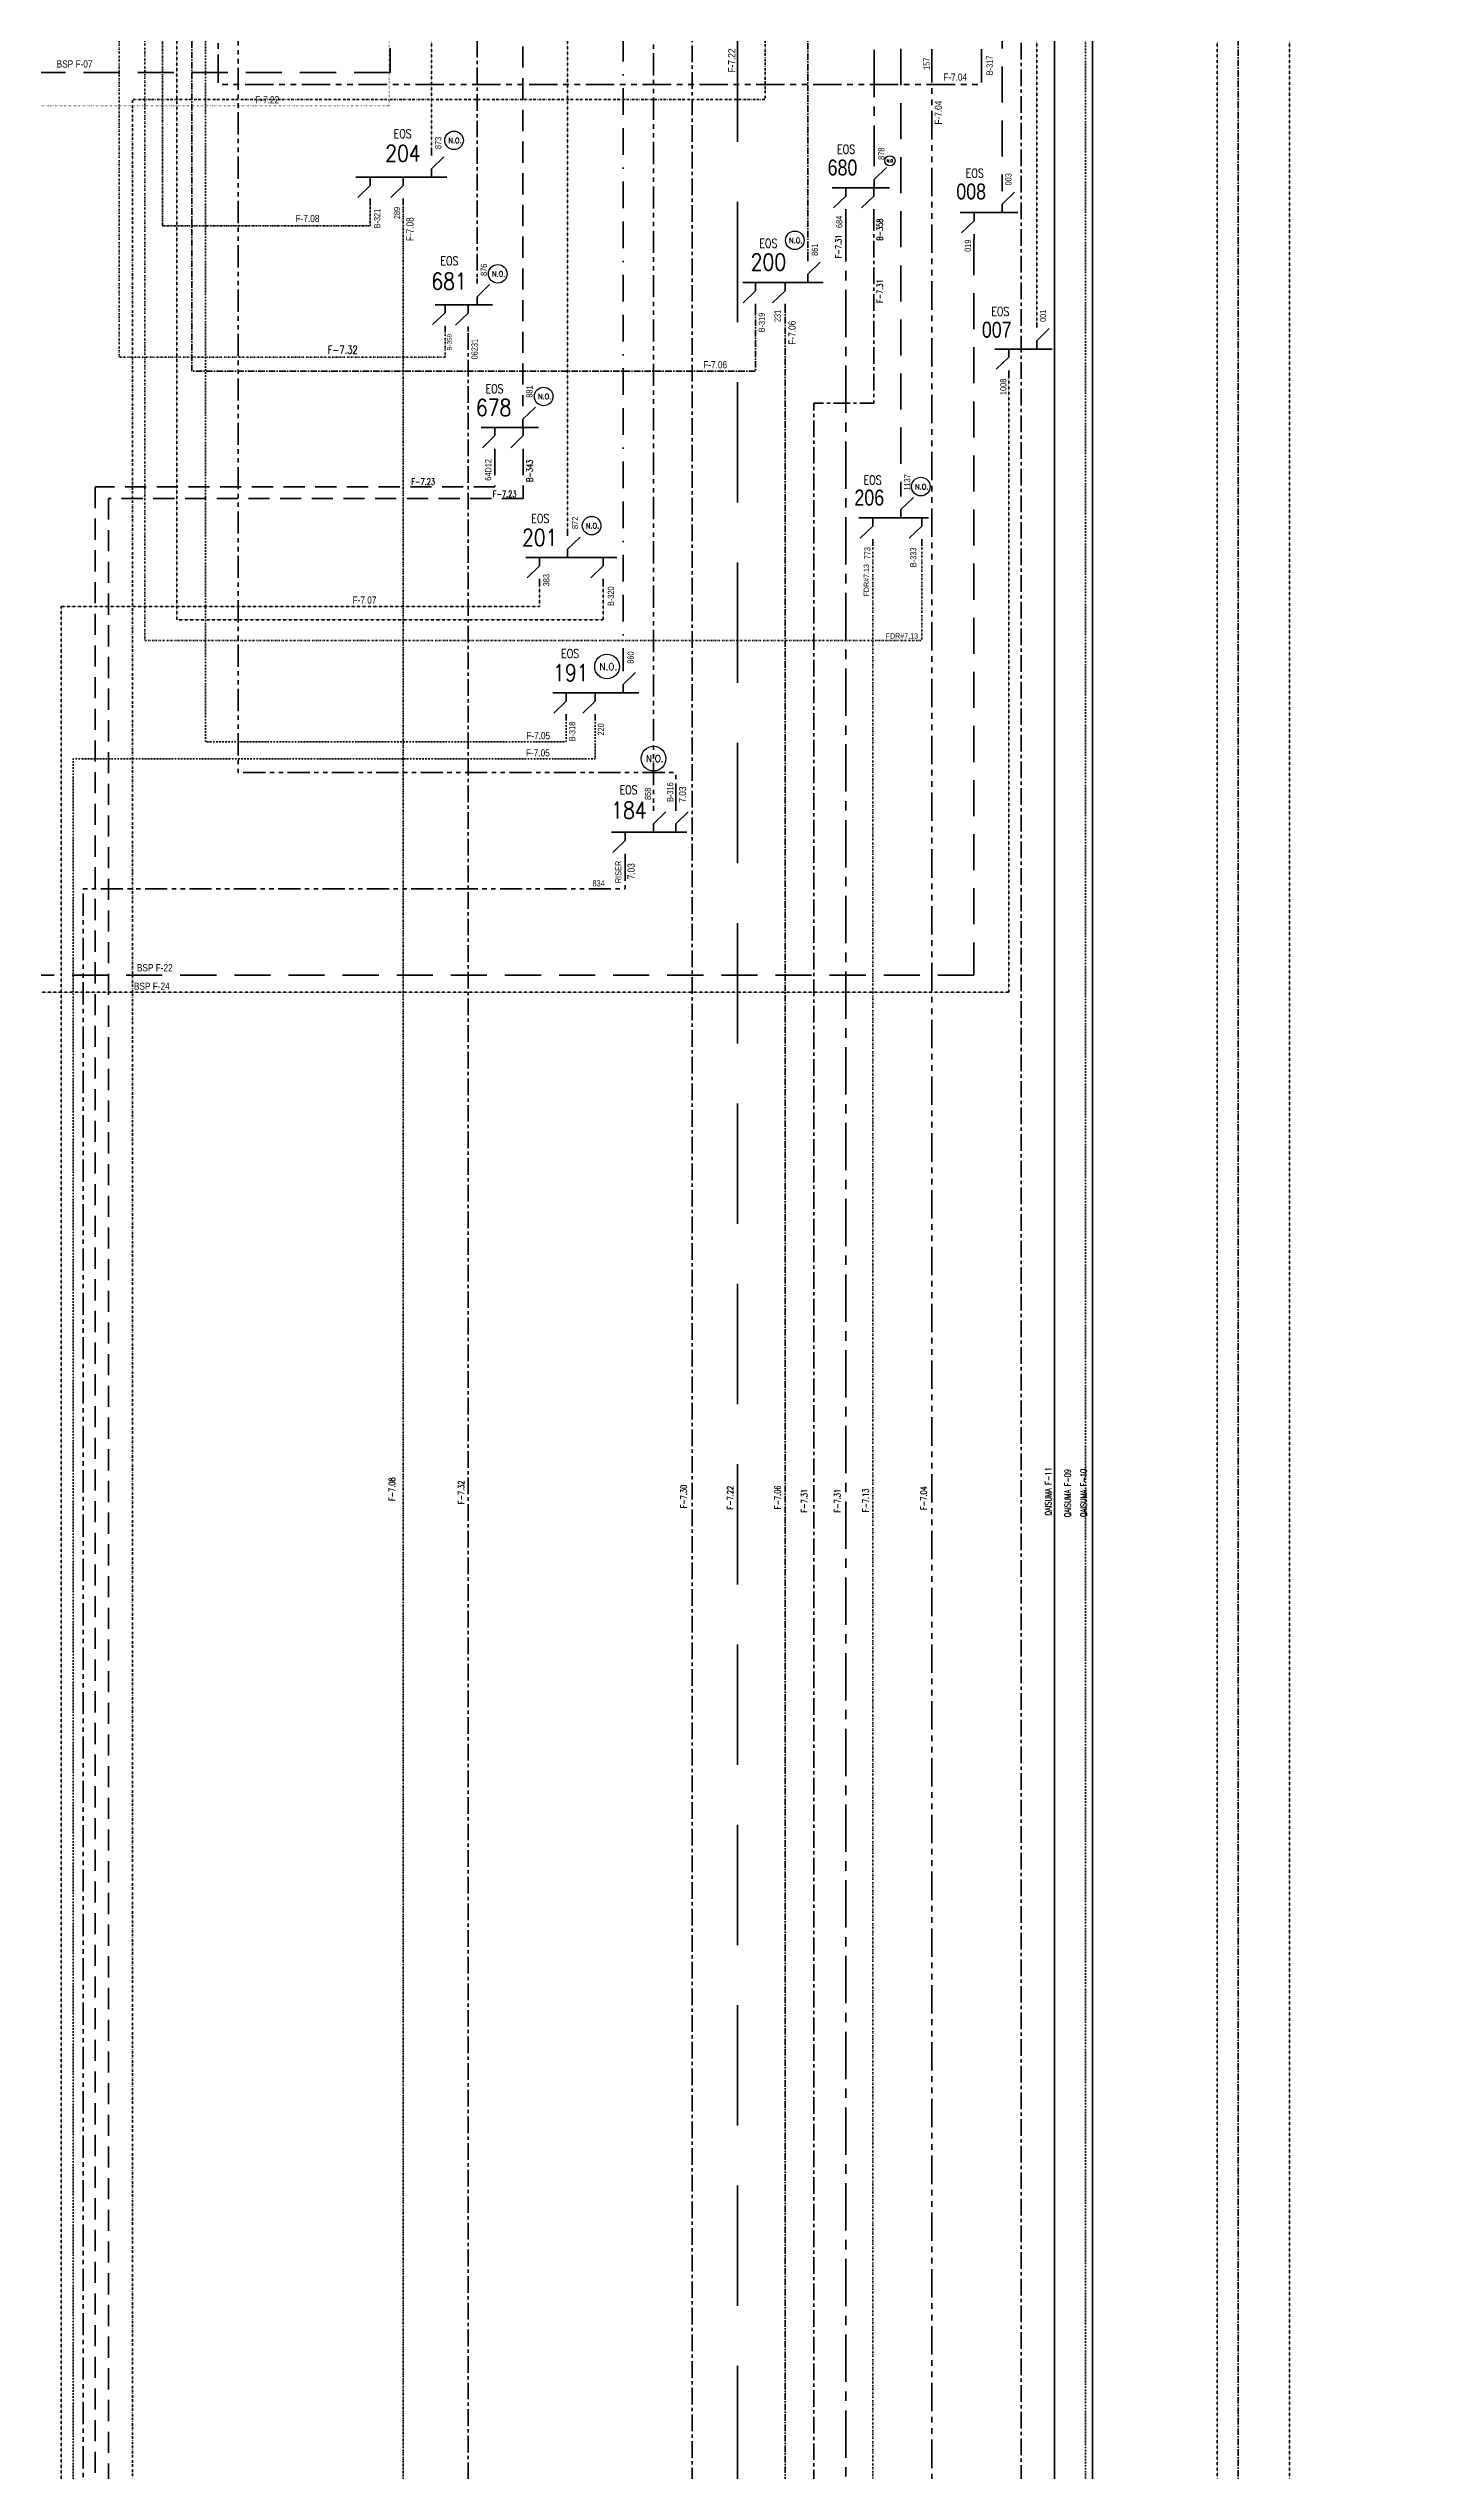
# Model space of a CAD drawing. Header units: metres. Extents: x 65984 to 144644, y -19036 to 23726.
# Drawn here: x 125126 to 125899, y 20030 to 21395 of the extents above; entities that cross this region are included whole.
import ezdxf
from ezdxf.enums import TextEntityAlignment as Align

# ---------------------------------------------------------------- set-up
doc = ezdxf.new("R2010")
doc.units = ezdxf.units.M
doc.header["$MEASUREMENT"] = 0
for name, pattern in [('( Border )', [1.75, 0.5, -0.25, 0.5, -0.25, 0, -0.25]), ('( Center )', [2, 1.25, -0.25, 0.25, -0.25]), ('( Phantom )', [2.5, 1.25, -0.25, 0.25, -0.25, 0.25, -0.25]), ('DGN Style 1', [0.6, 0, -0.6]), ('DGN Style 3', [0.013877, 0, -0.013877]), ('DGN Style 4', [1.6, 0.8, -0.4, 0, -0.4]), ('DGN Style 6', [1.9, 0.7, -0.4, 0, -0.4, 0, -0.4]), ('DGN Style 7', [2, 0.9, -0.4, 0.3, -0.4]), ('HIDDEN2', [2381.25, 1587.5, -793.75])]:
    doc.linetypes.add(name, pattern=pattern)
doc.layers.get('0').update_dxf_attribs({"color": 95, "lineweight": 40})
for name, color, linetype, lineweight in [('d_eos', 111, 'Continuous', 40), ('d_eos no', 121, 'Continuous', 40), ('d_grid line', 7, 'DGN Style 1', 0), ('d_switch', 95, 'Continuous', 40), ('d_ug cable', 95, 'Continuous', 40), ('d_ug main line', 95, 'Continuous', 40), ('FDR  1  16', 234, 'Continuous', 40), ('Level 37', 7, 'Continuous', 0), ('O H MAIN FEEDER', 4, 'Continuous', 100), ('SW N O', 114, 'Continuous', 30)]:
    doc.layers.add(name, color=color, linetype=linetype, lineweight=lineweight)
doc.styles.add('Style-msdefault', font='msdefault.shx')
doc.styles.add('Style-STANDARD', font='STANDARD.shx')

# ---------------------------------------------------------------- blocks, each defined once
blk = doc.blocks.new('*U829')
at = {"layer": 'd_eos', "color": 7, "linetype": 'Continuous', "lineweight": 211, "ltscale": 0.638341}
for p, q in [((7.4, 12.1), (7.4, 14.9)), ((-16.2, 0), (16.2, 0)), ((-8.4, 0), (-8.4, -4.6)), ((7.4, 4.7), (14.4, 11.5)), ((7.4, 0), (7.4, 4.7)), ((-8.4, -4.6), (-15.4, -11.4)), ((-8.4, -12.1), (-8.4, -14.9))]:
    blk.add_line(p, q, dxfattribs=at)
blk = doc.blocks.new('*U975')
at = {"layer": 'SW N O', "color": 3, "ltscale": 0.426762}
blk.add_circle((0, 0), 16.8, dxfattribs=at)
at = {"layer": 'SW N O', "color": 3, "style": 'Style-STANDARD'}
blk.add_text('N.O.', height=9.6, dxfattribs=at).set_placement((1.7, -0.2), align=Align.MIDDLE_CENTER)
blk = doc.blocks.new('*U977')
at = {"layer": 'SW N O', "color": 3, "ltscale": 0.488306}
blk.add_circle((0, 0), 16.8, dxfattribs=at)
at = {"layer": 'SW N O', "color": 3, "style": 'Style-STANDARD'}
blk.add_text('N.O.', height=9.6, dxfattribs=at).set_placement((1.7, -0.2), align=Align.MIDDLE_CENTER)
blk = doc.blocks.new('*U976')
at = {"layer": 'SW N O', "color": 3, "ltscale": 0.426762}
blk.add_circle((0, 0), 16.8, dxfattribs=at)
at = {"layer": 'SW N O', "color": 3, "style": 'Style-STANDARD'}
blk.add_text('N.O.', height=9.6, dxfattribs=at).set_placement((1.7, -0.2), align=Align.MIDDLE_CENTER)
blk = doc.blocks.new('*U978')
at = {"layer": 'SW N O', "color": 3, "ltscale": 0.426762}
blk.add_circle((0, 0), 16.8, dxfattribs=at)
at = {"layer": 'SW N O', "color": 3, "style": 'Style-STANDARD'}
blk.add_text('N.O.', height=9.6, dxfattribs=at).set_placement((1.7, -0.2), align=Align.MIDDLE_CENTER)
blk = doc.blocks.new('*U892')
at = {"layer": 'SW N O', "color": 3}
blk.add_circle((0, 0), 16.8, dxfattribs=at)
at = {"layer": 'SW N O', "color": 3, "style": 'Style-STANDARD'}
blk.add_text('N.O.', height=9.6, dxfattribs=at).set_placement((1.7, -0.2), align=Align.MIDDLE_CENTER)

msp = doc.modelspace()

# ---------------------------------------------------------------- linework, layer by layer
at = {"color": 7, "linetype": '( Phantom )', "lineweight": 106, "ltscale": 12.802868, "flags": 128}
msp.add_lwpolyline([(125652, 21392.2), (125652, 21375.1), (125221.9, 21375.1), (125221.9, 22454.8), (114309.9, 22454.8), (114309.9, 20185.2)], dxfattribs=at)
at = {"color": 7, "linetype": 'DGN Style 3', "lineweight": 140, "flags": 128}
msp.add_lwpolyline([(125438.9, 21093.7), (125438.9, 21073.4), (125198.6, 21073.4), (125198.6, 22425.7), (114384.5, 22425.7), (114384.5, 20185.2)], dxfattribs=at)
at = {"color": 1, "linetype": 'DGN Style 3', "lineweight": 140, "flags": 128}
for points in [[(125553.4, 22213), (125342, 22213), (125342, 21337.8)], [(125582.6, 22197.1), (125784.7, 22197.1), (125784.7, 19882.8), (116946.7, 19882.8), (116946.7, 20259.6), (116860.9, 20259.7)]]:
    msp.add_lwpolyline(points, dxfattribs=at)
at = {"color": 3, "linetype": 'DGN Style 3', "lineweight": 140, "flags": 128}
msp.add_lwpolyline([(116807.7, 20242.1), (116807.7, 20219.5), (116935.2, 20219.5), (116935.2, 19876.7), (125825.5, 19876.7), (125825.5, 22095.4), (125562.3, 22095.4)], dxfattribs=at)
at = {"color": 7, "linetype": '( Border )', "lineweight": 140, "ltscale": 30, "flags": 128}
msp.add_lwpolyline([(125473.7, 22085.8), (125450.1, 22085.8), (125450.1, 21047.2)], dxfattribs=at)
at = {"color": 1, "linetype": 'DGN Style 4', "lineweight": 70, "flags": 128}
msp.add_lwpolyline([(128559.9, 20572.7), (128559.9, 20579), (128073.9, 20579), (128073.9, 21718.3), (128073.9, 21718.3), (125710.5, 21718.3), (125710.5, 19820.8), (115844.2, 19820.8), (115844.2, 19939)], dxfattribs=at)
at = {"color": 7, "linetype": '( Phantom )', "lineweight": 100, "ltscale": 10, "flags": 128}
msp.add_lwpolyline([(125467.2, 21642.7), (125467.2, 20968.6)], dxfattribs=at)
at = {"color": 7, "linetype": 'HIDDEN2', "lineweight": 70, "ltscale": 0.0075}
msp.add_lwpolyline([(125393.7, 21166.9), (125393.7, 21141.8), (125160, 21141.8), (125160, 19768.1), (114797.2, 19768.1), (114797.2, 20008.6), (114797.2, 20008.6), (114797.2, 20131.5)], dxfattribs=at)
at = {"layer": 'd_eos', "color": 7, "linetype": 'Continuous', "lineweight": 211, "ltscale": 0.638341}
for p, q in [((125624, 21395), (125624, 21392.2)), ((125652, 21395), (125652, 21392.2)), ((125342, 21335), (125342, 21337.8)), ((125342, 21327.5), (125349, 21334.3)), ((125591.5, 21329), (125591.5, 21331.8)), ((125299.4, 21322.9), (125350.7, 21322.9)), ((125307.5, 21318.2), (125300.5, 21311.4)), ((125307.5, 21322.9), (125307.5, 21318.2)), ((125326.1, 21318.2), (125319.1, 21311.4)), ((125326.1, 21322.9), (125326.1, 21318.2)), ((125342, 21322.9), (125342, 21327.5)), ((125567.9, 21316.9), (125600.2, 21316.9)), ((125575.6, 21316.9), (125575.6, 21312.2)), ((125591.4, 21316.9), (125591.4, 21312.2)), ((125591.5, 21321.5), (125598.5, 21328.3)), ((125591.5, 21316.9), (125591.5, 21321.5)), ((125307.5, 21310.8), (125307.5, 21308)), ((125326.1, 21310.8), (125326.1, 21308)), ((125575.6, 21312.2), (125568.6, 21305.5)), ((125575.6, 21304.8), (125575.6, 21302)), ((125591.4, 21312.2), (125584.4, 21305.5)), ((125591.4, 21304.8), (125591.4, 21302)), ((125554.1, 21275.6), (125554.1, 21278.4)), ((125554.1, 21268.2), (125561.1, 21275)), ((125367.8, 21263), (125367.8, 21265.8)), ((125367.8, 21255.5), (125374.8, 21262.3)), ((125517.6, 21263.5), (125562.8, 21263.5)), ((125524.7, 21263.5), (125524.7, 21258.9)), ((125541.3, 21263.5), (125541.3, 21258.9)), ((125554.1, 21263.5), (125554.1, 21268.2)), ((125344.2, 21250.9), (125376.5, 21250.9)), ((125349.8, 21251.2), (125349.8, 21246.5)), ((125362.7, 21250.9), (125362.7, 21246.2)), ((125367.8, 21250.9), (125367.8, 21255.5)), ((125524.7, 21258.9), (125517.7, 21252.1)), ((125524.7, 21251.4), (125524.7, 21248.6)), ((125541.3, 21258.9), (125534.3, 21252.1)), ((125541.3, 21251.4), (125541.3, 21248.6)), ((125349.8, 21246.5), (125342.7, 21239.8)), ((125349.8, 21239.1), (125349.8, 21236.3)), ((125362.7, 21246.2), (125355.7, 21239.4)), ((125362.7, 21238.8), (125362.7, 21235.9)), ((125393.6, 21193.9), (125393.6, 21196.7)), ((125393.6, 21186.5), (125400.6, 21193.3)), ((125370, 21181.8), (125402.4, 21181.8)), ((125377.8, 21181.8), (125377.8, 21177.2)), ((125393.6, 21181.8), (125393.6, 21186.5)), ((125393.7, 21181.8), (125393.7, 21177.2)), ((125377.8, 21177.2), (125370.8, 21170.4)), ((125377.8, 21169.7), (125377.8, 21166.9)), ((125393.7, 21177.2), (125386.7, 21170.4)), ((125393.7, 21169.7), (125393.7, 21166.9)), ((125606.6, 21143), (125606.6, 21145.8)), ((125606.6, 21135.5), (125613.6, 21142.3)), ((125582.9, 21130.9), (125622.2, 21130.9)), ((125590.7, 21126.2), (125583.7, 21119.4)), ((125590.7, 21130.9), (125590.7, 21126.2)), ((125606.6, 21130.9), (125606.6, 21135.5)), ((125618.3, 21126.2), (125611.3, 21119.4)), ((125618.3, 21130.9), (125618.3, 21126.2)), ((125418.8, 21120.7), (125418.8, 21123.5)), ((125418.8, 21113.2), (125425.8, 21120)), ((125418.8, 21108.6), (125418.8, 21113.2)), ((125590.7, 21118.8), (125590.7, 21115.9)), ((125618.3, 21118.8), (125618.3, 21115.9)), ((125395.2, 21108.6), (125446.5, 21108.6)), ((125403, 21103.9), (125396, 21097.1)), ((125403, 21108.6), (125403, 21103.9)), ((125438.9, 21103.9), (125431.9, 21097.1)), ((125438.9, 21108.6), (125438.9, 21103.9)), ((125403, 21096.5), (125403, 21093.7)), ((125438.9, 21096.5), (125438.9, 21093.7)), ((125467.2, 20965.8), (125467.2, 20968.6)), ((125467.2, 20958.4), (125474.2, 20965.2)), ((125479.8, 20965.8), (125479.8, 20968.6)), ((125479.8, 20958.4), (125486.8, 20965.2)), ((125443.6, 20953.7), (125486, 20953.7)), ((125451.3, 20949.1), (125444.3, 20942.3)), ((125451.3, 20953.7), (125451.3, 20949.1)), ((125467.2, 20953.7), (125467.2, 20958.4)), ((125479.8, 20953.7), (125479.8, 20958.4)), ((125451.3, 20941.6), (125451.3, 20938.8))]:
    msp.add_line(p, q, dxfattribs=at)
at = {"layer": 'd_eos', "color": 157, "linetype": 'Continuous', "lineweight": 211, "ltscale": 0.638341}
for p, q in [((125450.1, 21044.4), (125450.1, 21047.2)), ((125450.1, 21036.9), (125457.1, 21043.7)), ((125410.4, 21032.3), (125458.9, 21032.3)), ((125418, 21032.3), (125418, 21027.6)), ((125434.3, 21032.3), (125434.3, 21027.6)), ((125450.1, 21032.3), (125450.1, 21036.9)), ((125418, 21027.6), (125411, 21020.8)), ((125418, 21020.2), (125418, 21017.4)), ((125434.3, 21027.6), (125427.3, 21020.8)), ((125434.3, 21020.2), (125434.3, 21017.4))]:
    msp.add_line(p, q, dxfattribs=at)
at = {"layer": 'd_grid line', "color": 7, "linetype": 'DGN Style 1', "lineweight": 0, "flags": 128}
msp.add_lwpolyline([(124328.3, 21363), (124328.3, 21963), (125318.3, 21963), (125318.3, 21363)], close=True, dxfattribs=at)
at = {"layer": 'd_ug cable', "color": 18, "linetype": 'DGN Style 3', "lineweight": 100, "flags": 128}
for points in [[(128546.8, 21588), (128257.1, 21588), (128257.1, 21796.4), (125683.2, 21796.4), (125683.2, 21241)], [(125667.3, 21211.1), (125667.3, 20863.6), (123728.7, 20863.6), (123728.7, 21421.1)]]:
    msp.add_lwpolyline(points, dxfattribs=at)
at = {"layer": 'd_ug main line', "color": 194, "linetype": 'HIDDEN2', "lineweight": 140, "ltscale": 0.042676}
msp.add_line((125514.5, 21410.6), (125514.5, 19921.5), dxfattribs=at)
at = {"layer": 'd_ug main line', "color": 22, "linetype": '( Phantom )', "lineweight": 100, "ltscale": 10, "flags": 128}
for points in [[(125479.8, 20968.6), (125479.8, 20987.3), (125233.2, 20987.3), (125233.2, 22464.4), (114290.4, 22464.4), (114290.4, 20185.2)], [(125451.3, 20938.8), (125451.3, 20921.9), (125145.9, 20921.9), (125145.9, 19951.5)]]:
    msp.add_lwpolyline(points, dxfattribs=at)
at = {"layer": 'd_ug main line', "color": 157, "linetype": 'DGN Style 4', "lineweight": 140, "flags": 128}
for points in [[(125418, 21017.4), (125418, 21004.7), (125214.8, 21004.7), (125214.8, 22445.3), (114327.5, 22445.3), (114327.5, 20185.2)], [(125434.3, 21017.4), (125434.3, 20995), (125140.1, 20995), (125140.1, 19966.5)]]:
    msp.add_lwpolyline(points, dxfattribs=at)
at = {"layer": 'd_ug main line', "color": 174, "linetype": '( Center )', "lineweight": 140, "ltscale": 2.94, "flags": 128}
for points in [[(125524.7, 21248.6), (125524.7, 21213.5), (125207, 21213.5), (125207, 22434.5), (114346, 22434.5), (114346, 20185.2)], [(125266.3, 21863.3), (125554.1, 21863.3), (125554.1, 21278.4)]]:
    msp.add_lwpolyline(points, dxfattribs=at)
at = {"layer": 'd_ug main line', "color": 200, "linetype": 'DGN Style 7', "lineweight": 80, "flags": 128}
for points in [[(125307.5, 21308), (125307.5, 21295.5), (125190.6, 21295.5), (125190.6, 22416.2), (114403, 22416.2), (114403, 20185.2)], [(117122.2, 19949.7), (117122.2, 19895.4), (125326.1, 19895.4), (125326.1, 21308)]]:
    msp.add_lwpolyline(points, dxfattribs=at)
at = {"layer": 'd_ug main line', "color": 22, "linetype": 'DGN Style 6', "lineweight": 140, "flags": 128}
for points in [[(125618.3, 21115.9), (125618.3, 21061.7), (125180.5, 21061.7), (125180.5, 22402.4), (114450, 22402.4), (114450, 20327), (114594.3, 20327), (114594.3, 20185)], [(125590.7, 21115.9), (125590.7, 19876.5), (117300.1, 19876.5), (117300.3, 19955.5)]]:
    msp.add_lwpolyline(points, dxfattribs=at)
at = {"layer": 'd_ug main line', "color": 194, "linetype": '( Center )', "lineweight": 158, "ltscale": 2.94, "flags": 128}
msp.add_lwpolyline([(116768.1, 20333.1), (116768.1, 20291.3), (116970, 20291.3), (116970, 20103.3), (117041.4, 20103.3), (117041.4, 19837.5), (125796.7, 19837.5), (125796.7, 22228.7), (125677.4, 22228.7)], dxfattribs=at)
at = {"layer": 'd_ug main line', "color": 36, "linetype": 'HIDDEN2', "lineweight": 70, "ltscale": 0.0075}
for points in [[(125393.6, 22146.6), (125393.6, 21196.7)], [(125377.8, 21166.9), (125377.8, 21148.3), (125152.6, 21148.3), (125152.6, 19938.9)]]:
    msp.add_lwpolyline(points, dxfattribs=at)
at = {"layer": 'd_ug main line', "color": 3, "linetype": 'DGN Style 3', "lineweight": 140, "flags": 128}
msp.add_lwpolyline([(125532.4, 22111.3), (125418.8, 22111.3), (125418.8, 21123.5)], dxfattribs=at)
at = {"layer": 'd_ug main line', "color": 251, "linetype": 'HIDDEN2', "lineweight": 140, "ltscale": 0.012803}
msp.add_lwpolyline([(128582.7, 22005.4), (125318.8, 22005.4), (125318.8, 21381.9), (124451.7, 21381.9)], dxfattribs=at)
at = {"layer": 'd_ug main line', "color": 57, "linetype": 'HIDDEN2', "lineweight": 140, "ltscale": 0.012803, "true_color": 0x7d8a21}
msp.add_lwpolyline([(128681.1, 21613.4), (128275.3, 21613.4), (128275.3, 21812.1), (125663.6, 21812.1), (125663.6, 21317.8)], dxfattribs=at)
at = {"layer": 'd_ug main line', "color": 194, "linetype": 'HIDDEN2', "lineweight": 140, "ltscale": 0.012803}
msp.add_lwpolyline([(125606.6, 21700), (125606.6, 21145.5)], dxfattribs=at)
at = {"layer": 'd_ug main line', "color": 194, "linetype": '( Border )', "lineweight": 140, "ltscale": 2.94, "flags": 128}
msp.add_lwpolyline([(125530.1, 21410.6), (125530.1, 21366.7), (125173.6, 21366.7), (125173.6, 19762.9), (114780.3, 19762.9), (114780.3, 20000.7), (114780.3, 20000.7), (114780.3, 20131.5)], dxfattribs=at)
at = {"layer": 'd_ug main line', "color": 200, "linetype": '( Phantom )', "lineweight": 106, "ltscale": 12.802868, "flags": 128}
msp.add_lwpolyline([(125624, 21392.2), (125624, 19861.5), (118525, 19861.5), (118525, 20122.6), (118499.6, 20122.6)], dxfattribs=at)
at = {"layer": 'd_ug main line', "color": 30, "linetype": 'HIDDEN2', "lineweight": 140, "ltscale": 0.012803}
msp.add_lwpolyline([(125647.7, 21288), (125647.7, 20873.2), (123748.2, 20873.2), (123748.2, 21101.6), (123388.8, 21104.6), (123388.8, 21128.8)], dxfattribs=at)
at = {"layer": 'd_ug main line', "color": 3, "linetype": '( Center )', "lineweight": 140, "ltscale": 2.94, "flags": 128}
msp.add_lwpolyline([(125541.3, 21250), (125541.3, 19901.6), (117708.1, 19901.6), (117708.1, 20550.7), (117719.8, 20550.7)], dxfattribs=at)
at = {"layer": 'd_ug main line', "color": 160, "linetype": 'DGN Style 3', "lineweight": 140, "true_color": 0x0d31ff, "flags": 128}
msp.add_lwpolyline([(125403, 21093.7), (125403, 21081), (125133.4, 21081), (125133.4, 19981.5)], dxfattribs=at)
at = {"layer": 'FDR  1  16', "color": 30, "linetype": '( Center )', "lineweight": 70, "ltscale": 7.500037}
msp.add_line((125362.7, 21235), (125362.7, 19917.9), dxfattribs=at)
at = {"layer": 'FDR  1  16', "color": 30, "linetype": 'DGN Style 6', "lineweight": 70, "flags": 128}
msp.add_lwpolyline([(125349.8, 21236.3), (125349.8, 21221.5), (125166.1, 21221.5), (125166.1, 22380.2), (114512.9, 22380.2), (114512.9, 20408.4), (115057.6, 20408.4), (115057.6, 20185)], dxfattribs=at)
at = {"layer": 'FDR  1  16', "color": 30, "linetype": '( Center )', "lineweight": 70, "ltscale": 7.500037, "flags": 128}
for points in [[(125479.9, 22187.6), (125367.8, 22187.6), (125367.8, 21265.8)], [(125591.4, 21302), (125591.4, 21195.5), (125557.6, 21195.5), (125557.6, 19800.3), (115047.5, 19800.3), (115047.5, 20133.6)]]:
    msp.add_lwpolyline(points, dxfattribs=at)
at = {"layer": 'FDR  1  16', "color": 154, "linetype": '( Center )', "lineweight": 106, "ltscale": 7.500037, "flags": 128}
msp.add_lwpolyline([(116110.2, 19993.5), (116110.2, 19915.9), (125674.4, 19915.9), (125674.4, 21860.4), (125695.6, 21860.4)], dxfattribs=at)
at = {"layer": 'FDR  1  16', "color": 1, "linetype": '( Center )', "lineweight": 211, "ltscale": 21.338113, "flags": 128}
for points in [[(125694.2, 21846.8), (125591.5, 21846.8), (125591.5, 21331.8)], [(125575.6, 21302), (125575.6, 19891.5), (117648.1, 19891.5), (117648.1, 20163.4)]]:
    msp.add_lwpolyline(points, dxfattribs=at)
at = {"layer": 'FDR  1  16', "color": 1, "linetype": '( Center )', "lineweight": 70, "ltscale": 7.500037, "flags": 128}
msp.add_lwpolyline([(125488.9, 21502.1), (125488.9, 19909), (117049.6, 19909), (117049.6, 19946.8)], dxfattribs=at)
at = {"layer": 'O H MAIN FEEDER', "color": 214, "lineweight": 140, "ltscale": 0.426762, "flags": 128}
msp.add_lwpolyline([(128142.4, 21269), (128142.4, 21778.4), (125693.2, 21778.4), (125693.2, 19849.3)], dxfattribs=at)
at = {"layer": 'O H MAIN FEEDER', "color": 95, "lineweight": 211, "ltscale": 0.426762, "flags": 128}
for points in [[(128061, 20333.4), (128061, 21709.5), (125714.5, 21709.5), (125714.5, 20280.9)], [(125714.5, 20280.9), (125714.5, 19869.1), (116079.9, 19869.1)]]:
    msp.add_lwpolyline(points, dxfattribs=at)

# ---------------------------------------------------------------- block references
at = {"layer": 'd_eos', "color": 7, "linetype": 'Continuous', "lineweight": 211, "ltscale": 0.638341}
for p in [(125656.2, 21302.9), (125675.7, 21226)]:
    msp.add_blockref('*U829', p, dxfattribs=at)
at = {"layer": 'SW N O', "color": 3}
for name, p, xscale, yscale, zscale in [('*U892', (125354.8, 21343.6), 0.3112025868837181, 0.3112025868837181, 0.3112025868837181), ('*U978', (125600.4, 21332.1), 0.1711395169449351, 0.1711395169449351, 0.1711395169449351), ('*U975', (125546.8, 21287.3), 0.3112025868837181, 0.3112025868837181, 0.3112025868837181), ('*U975', (125379.4, 21268.4), 0.3112025868837181, 0.3112025868837181, 0.3112025868837181), ('*U975', (125405.3, 21199.3), 0.3112025868837181, 0.3112025868837181, 0.3112025868837181), ('*U975', (125617.8, 21148.5), 0.3112025868837181, 0.3112025868837181, 0.3112025868837181), ('*U975', (125432.3, 21126.5), 0.3112025868837181, 0.3112025868837181, 0.3112025868837181), ('*U977', (125441, 21047.1), 0.4143269529755673, 0.4143269529755673, 0.4143269529755673), ('*U976', (125467.2, 20995.2), 0.4143269529755673, 0.4143269529755673, 0.4143269529755673)]:
    msp.add_blockref(name, p, dxfattribs=dict(at, xscale=xscale, yscale=yscale, zscale=zscale))

# ---------------------------------------------------------------- texts
at = {"color": 7, "linetype": 'Continuous', "lineweight": 40, "style": 'Style-STANDARD', "width": 0.857143}
for s, p in [('F-7.31', (125571.4, 21283.8)), ('B-358', (125594.7, 21293.3)), ('F-7.31', (125594.7, 21258.6)), ('B-343', (125397.4, 21157.4)), ('QAISUMA F-11', (125689.6, 20582.2)), ('QAISUMA F-09', (125700.5, 20581.3)), ('QAISUMA F-10', (125709.5, 20581.4)), ('F-7.08', (125319.8, 20583.5)), ('F-7.32', (125358.8, 20581.7)), ('F-7.30', (125484.2, 20579.3)), ('F-7.22', (125510.4, 20578.7)), ('F-7.06', (125537.1, 20578.9)), ('F-7.31', (125552.1, 20577)), ('F-7.31', (125570.8, 20577)), ('F-7.13', (125586.7, 20577.2)), ('F-7.04', (125619.4, 20578.5))]:
    msp.add_text(s, height=3.5, rotation=90, dxfattribs=at).set_placement(p, align=Align.MIDDLE_CENTER)
for s, height, p in [('F-7.32', 4.42, (125292.1, 21225.6)), ('F-7.23', 3.5, (125337.4, 21151.3)), ('F-7.23', 3.5, (125383.3, 21144.3))]:
    msp.add_text(s, height=height, dxfattribs=at).set_placement(p, align=Align.MIDDLE_CENTER)
at = {"layer": 'd_eos no', "color": 7, "linetype": 'Continuous', "lineweight": 140, "style": 'Style-msdefault', "width": 0.833333}
for s, p in [('680', (125565.3, 21323.8)), ('008', (125637.8, 21310.3)), ('007', (125652.2, 21232.4)), ('206', (125580.4, 21137.8))]:
    msp.add_text(s, height=9, dxfattribs=at).set_placement(p)
at = {"layer": 'd_switch', "color": 2, "linetype": 'Continuous', "lineweight": 30, "style": 'Style-msdefault', "width": 0.857143}
for s, height, p in [('BSP F-07', 4.06, (125130.9, 21388.7)), ('F-7.04', 4.06, (125630.4, 21381.3)), ('F-7.22', 4.06, (125242.8, 21368.5)), ('F-7.08', 4.06, (125265.5, 21301.6)), ('F-7.06', 4.06, (125495.2, 21219.2)), ('F-7.07', 4.06, (125297.6, 21086.6)), ('FDR#7.13', 2.92, (125598, 21065.8)), ('BSP F-22', 4.06, (125176.1, 20879.4)), ('BSP F-24', 4.06, (125174.4, 20869))]:
    msp.add_text(s, height=height, dxfattribs=at).set_placement(p, align=Align.TOP_LEFT)
for s, height, p in [('F-7.22', 4.06, (125509.2, 21381.9)), ('F-7.04', 4.06, (125625.6, 21352.5)), ('F-7.08', 4.06, (125327.9, 21286.8)), ('F-7.06', 4.06, (125543.2, 21228.5)), ('FDR#7.13', 2.92, (125585.6, 21086.6)), ('7.03', 4.06, (125481.5, 20970.4)), ('7.03', 4.06, (125452.5, 20927.2))]:
    msp.add_text(s, height=height, rotation=90, dxfattribs=at).set_placement(p, align=Align.TOP_LEFT)
at = {"layer": 'd_switch', "color": 157, "linetype": 'Continuous', "lineweight": 30, "style": 'Style-msdefault', "width": 0.857143}
for p in [(125395.5, 21010.2), (125395.3, 21000.5)]:
    msp.add_text('F-7.05', height=4.06, dxfattribs=at).set_placement(p, align=Align.TOP_LEFT)
at = {"layer": 'Level 37', "color": 7, "linetype": 'Continuous', "lineweight": 53, "style": 'Style-msdefault', "width": 0.857143}
for s, height, p in [('157', 3.5, (125619.3, 21383.3)), ('873', 3.5, (125344.1, 21338.7)), ('878', 3.5, (125593.8, 21332.6)), ('003', 3.5, (125665.4, 21318.2)), ('B-321', 3.5, (125309.7, 21294)), ('289', 3.5, (125320.9, 21299.2)), ('684', 3.5, (125570.1, 21294.2)), ('861', 3.5, (125556.3, 21278.5)), ('019', 3.5, (125642.5, 21280.8)), ('876', 3.5, (125369.8, 21267.2)), ('231', 3.5, (125535.3, 21241.2)), ('001', 3.5, (125684.9, 21241.3)), ('B-319', 3.5, (125526.4, 21235.4)), ('B-359', 2.58, (125350.9, 21225.1)), ('06231', 3.5, (125364.6, 21220.2)), ('1008', 3.5, (125662.5, 21200.1)), ('881', 3.5, (125395.5, 21198.6)), ('64D12', 3.5, (125372.3, 21151.8)), ('1137', 3.5, (125608.4, 21146.3)), ('872', 3.5, (125421.2, 21124.6)), ('773', 3.5, (125585.9, 21107.5)), ('B-333', 3.5, (125611.8, 21103.1)), ('383', 3.5, (125405, 21092.3)), ('B-320', 3.5, (125441.4, 21081.2)), ('858', 3.5, (125462.3, 20971.9)), ('B-316', 3.5, (125474.8, 20970.8)), ('RISER', 3.5, (125445.6, 20925))]:
    msp.add_text(s, height=height, rotation=90, dxfattribs=at).set_placement(p, align=Align.TOP_LEFT)
msp.add_text('B-317', height=3.5, rotation=90, dxfattribs=at).set_placement((125654.8, 21391.4), align=Align.TOP_RIGHT)
at = {"layer": 'Level 37', "color": 7, "linetype": 'Continuous', "lineweight": 53, "style": 'Style-STANDARD', "width": 0.854701}
for p in [(125325.8, 21347.3), (125575.7, 21338.6), (125648.2, 21325.1), (125531.9, 21285.6), (125352.2, 21275.7), (125662.6, 21247.2), (125377.6, 21203.6), (125590.6, 21152.2), (125403.4, 21130.5), (125453.1, 20977.6)]:
    msp.add_text('EOS', height=4.99, dxfattribs=at).set_placement(p, align=Align.MIDDLE_CENTER)
at = {"layer": 'Level 37', "color": 7, "linetype": 'Continuous', "lineweight": 120, "style": 'Style-STANDARD', "width": 0.909091}
for s, p in [('204', (125326, 21336.3)), ('200', (125531.9, 21275)), ('681', (125352, 21264.2)), ('678', (125377.1, 21193)), ('201', (125403.1, 21119.8)), ('184', (125453.3, 20966.1))]:
    msp.add_text(s, height=9.39, dxfattribs=at).set_placement(p, align=Align.MIDDLE_CENTER)
at = {"layer": 'Level 37', "color": 157, "linetype": 'Continuous', "lineweight": 53, "style": 'Style-STANDARD', "width": 0.854701}
msp.add_text('EOS', height=4.99, dxfattribs=at).set_placement((125420.2, 21054.4), align=Align.MIDDLE_CENTER)
at = {"layer": 'Level 37', "color": 157, "linetype": 'Continuous', "lineweight": 120, "style": 'Style-STANDARD', "width": 0.909091}
msp.add_text('191', height=9.39, dxfattribs=at).set_placement((125420.6, 21043.6), align=Align.MIDDLE_CENTER)
at = {"layer": 'Level 37', "color": 157, "linetype": 'Continuous', "lineweight": 53, "style": 'Style-msdefault', "width": 0.857143}
for s, p in [('860', (125452.5, 21048.7)), ('B-318', (125419.6, 21004.9)), ('220', (125435.8, 21008.2))]:
    msp.add_text(s, height=3.5, rotation=90, dxfattribs=at).set_placement(p, align=Align.TOP_LEFT)
at = {"layer": 'Level 37', "color": 7, "linetype": 'Continuous', "lineweight": 53, "style": 'Style-msdefault', "width": 0.857143}
msp.add_text('834', height=3.5, dxfattribs=at).set_placement((125432.8, 20926.7), align=Align.TOP_LEFT)

doc.saveas('drawing.dxf')
